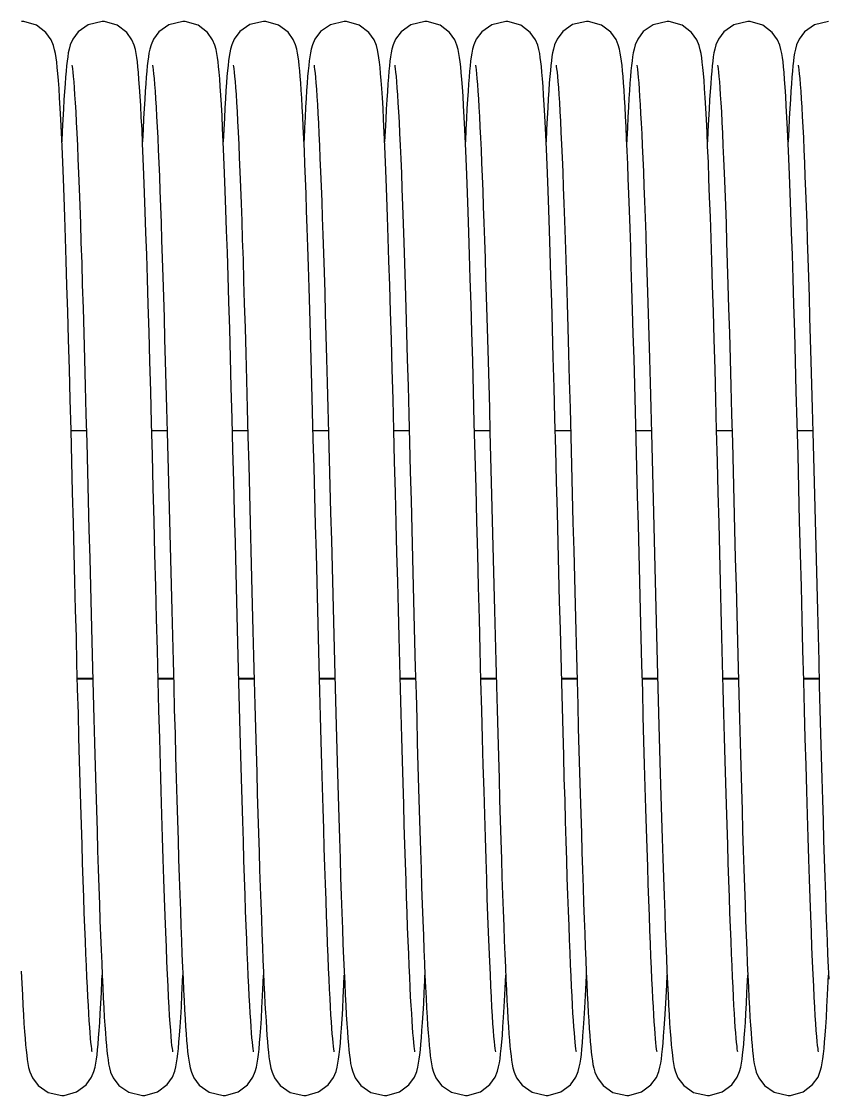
# Model space of a CAD drawing. Header units: millimetres. Extents: x 21899 to 38731, y -5425 to 3612.
# Drawn here: x 31548.3 to 31628.3, y 3128.8 to 3235.3 of the extents above; entities that cross this region are included whole.
import ezdxf

# ---------------------------------------------------------------- set-up
doc = ezdxf.new("R2010")
doc.units = ezdxf.units.MM

msp = doc.modelspace()

# ---------------------------------------------------------------- linework, layer by layer
at = {"color": 7, "linetype": 'Continuous'}
for p, q in [((31553.25, 3194.69), (31554.78, 3194.69)), ((31561.25, 3194.69), (31562.78, 3194.69)), ((31569.25, 3194.69), (31570.78, 3194.69)), ((31577.25, 3194.69), (31578.78, 3194.69)), ((31585.25, 3194.69), (31586.78, 3194.69)), ((31593.25, 3194.69), (31594.78, 3194.69)), ((31601.25, 3194.69), (31602.78, 3194.69)), ((31609.25, 3194.69), (31610.78, 3194.69)), ((31617.25, 3194.69), (31618.78, 3194.69)), ((31625.25, 3194.69), (31626.78, 3194.69)), ((31553.88, 3170.08), (31555.41, 3170.08)), ((31561.88, 3170.08), (31563.41, 3170.08)), ((31569.88, 3170.08), (31571.41, 3170.08)), ((31577.88, 3170.08), (31579.41, 3170.08)), ((31585.88, 3170.08), (31587.41, 3170.08)), ((31593.88, 3170.08), (31595.41, 3170.08)), ((31601.88, 3170.08), (31603.41, 3170.08)), ((31609.88, 3170.08), (31611.41, 3170.08)), ((31617.88, 3170.08), (31619.41, 3170.08)), ((31625.88, 3170.08), (31627.41, 3170.08))]:
    msp.add_line(p, q, dxfattribs=at)
at = {"color": 9, "linetype": 'Continuous'}
for p, q in [((31553.88, 3170.15), (31555.41, 3170.15)), ((31561.88, 3170.15), (31563.41, 3170.15)), ((31569.88, 3170.15), (31571.41, 3170.15)), ((31577.88, 3170.15), (31579.41, 3170.15)), ((31585.88, 3170.15), (31587.41, 3170.15)), ((31593.88, 3170.15), (31595.41, 3170.15)), ((31601.88, 3170.15), (31603.41, 3170.15)), ((31609.88, 3170.15), (31611.41, 3170.15)), ((31617.88, 3170.15), (31619.41, 3170.15)), ((31625.88, 3170.15), (31627.41, 3170.15))]:
    msp.add_line(p, q, dxfattribs=at)
at = {"color": 7, "linetype": 'Continuous'}
for points in [[(31555.35, 3133.08), (31555.33, 3133.18), (31555.3, 3133.38), (31555.27, 3133.66), (31555.23, 3134.02), (31555.19, 3134.45), (31555.15, 3134.95), (31555.1, 3135.52), (31555.06, 3136.16), (31555.02, 3136.88), (31554.97, 3137.67), (31554.92, 3138.53), (31554.88, 3139.48), (31554.83, 3140.5), (31554.78, 3141.61), (31554.73, 3142.79), (31554.68, 3144.07), (31554.62, 3145.43), (31554.57, 3146.88), (31554.52, 3148.42), (31554.46, 3150.07), (31554.4, 3151.81), (31554.35, 3153.64), (31554.29, 3155.58), (31554.23, 3157.61), (31554.17, 3159.74), (31554.1, 3161.95), (31554.04, 3164.24), (31553.98, 3166.62), (31553.91, 3169.07), (31553.84, 3171.6), (31553.78, 3174.22), (31553.71, 3176.91), (31553.64, 3179.7), (31553.56, 3182.56), (31553.49, 3185.51), (31553.41, 3188.53), (31553.33, 3191.61), (31553.25, 3194.71), (31553.17, 3197.78), (31553.09, 3200.79), (31553.01, 3203.7), (31552.93, 3206.47), (31552.85, 3209.08), (31552.77, 3211.52), (31552.7, 3213.78), (31552.63, 3215.88), (31552.56, 3217.83), (31552.49, 3219.64), (31552.43, 3221.31), (31552.36, 3222.85), (31552.3, 3224.25), (31552.24, 3225.52), (31552.18, 3226.67), (31552.12, 3227.69), (31552.06, 3228.6), (31552, 3229.4), (31551.94, 3230.1), (31551.89, 3230.7), (31551.83, 3231.21), (31551.77, 3231.66), (31551.71, 3232.06), (31551.63, 3232.45), (31551.52, 3232.88), (31551.29, 3233.43), (31550.77, 3234.17), (31549.83, 3234.88), (31548.56, 3235.24), (31548.34, 3235.25)], [(31556.34, 3235.25), (31554.95, 3234.93), (31553.97, 3234.23), (31553.42, 3233.48), (31553.18, 3232.92), (31553.06, 3232.5), (31552.98, 3232.13), (31552.92, 3231.75), (31552.87, 3231.33), (31552.81, 3230.86), (31552.76, 3230.33), (31552.71, 3229.74), (31552.66, 3229.07)], [(31559.99, 3229.51), (31559.94, 3230.18), (31559.88, 3230.75), (31559.83, 3231.25), (31559.77, 3231.68), (31559.71, 3232.08), (31559.63, 3232.46), (31559.51, 3232.9), (31559.29, 3233.44), (31558.77, 3234.17), (31557.83, 3234.88), (31556.56, 3235.24), (31556.34, 3235.25)], [(31564.34, 3235.25), (31562.95, 3234.92), (31561.97, 3234.23), (31561.42, 3233.48), (31561.18, 3232.92), (31561.06, 3232.5), (31560.98, 3232.12), (31560.92, 3231.74), (31560.86, 3231.32), (31560.81, 3230.85), (31560.76, 3230.32), (31560.71, 3229.73), (31560.66, 3229.07)], [(31567.99, 3229.55), (31567.93, 3230.21), (31567.88, 3230.77), (31567.83, 3231.26), (31567.77, 3231.69), (31567.71, 3232.08), (31567.63, 3232.47), (31567.51, 3232.9), (31567.29, 3233.43), (31566.78, 3234.16), (31565.84, 3234.87), (31564.56, 3235.24), (31564.34, 3235.25)], [(31572.34, 3235.25), (31570.97, 3234.94), (31569.99, 3234.25), (31569.43, 3233.51), (31569.19, 3232.94), (31569.07, 3232.52), (31568.99, 3232.15), (31568.93, 3231.78), (31568.87, 3231.36), (31568.82, 3230.9), (31568.77, 3230.39), (31568.71, 3229.81), (31568.66, 3229.15)], [(31576.02, 3229.15), (31575.97, 3229.79), (31575.92, 3230.36), (31575.87, 3230.87), (31575.82, 3231.33), (31575.76, 3231.73), (31575.7, 3232.12), (31575.62, 3232.5), (31575.5, 3232.92), (31575.28, 3233.45), (31574.77, 3234.18), (31573.83, 3234.88), (31572.55, 3235.24), (31572.34, 3235.25)], [(31580.34, 3235.25), (31578.96, 3234.93), (31577.98, 3234.24), (31577.43, 3233.5), (31577.19, 3232.94), (31577.06, 3232.52), (31576.99, 3232.14), (31576.92, 3231.76), (31576.87, 3231.35), (31576.81, 3230.89), (31576.76, 3230.37), (31576.71, 3229.79), (31576.66, 3229.14)], [(31587.35, 3133.08), (31587.33, 3133.18), (31587.3, 3133.38), (31587.27, 3133.66), (31587.23, 3134.02), (31587.19, 3134.45), (31587.15, 3134.95), (31587.1, 3135.52), (31587.06, 3136.16), (31587.02, 3136.88), (31586.97, 3137.67), (31586.92, 3138.53), (31586.88, 3139.48), (31586.83, 3140.5), (31586.78, 3141.61), (31586.73, 3142.79), (31586.68, 3144.07), (31586.62, 3145.43), (31586.57, 3146.88), (31586.52, 3148.42), (31586.46, 3150.07), (31586.4, 3151.81), (31586.35, 3153.64), (31586.29, 3155.58), (31586.23, 3157.61), (31586.17, 3159.74), (31586.1, 3161.95), (31586.04, 3164.24), (31585.98, 3166.62), (31585.91, 3169.07), (31585.84, 3171.6), (31585.78, 3174.22), (31585.71, 3176.91), (31585.64, 3179.7), (31585.56, 3182.56), (31585.49, 3185.51), (31585.41, 3188.53), (31585.33, 3191.61), (31585.25, 3194.71), (31585.17, 3197.78), (31585.09, 3200.79), (31585.01, 3203.7), (31584.93, 3206.47), (31584.85, 3209.08), (31584.77, 3211.52), (31584.7, 3213.78), (31584.63, 3215.88), (31584.56, 3217.83), (31584.49, 3219.64), (31584.43, 3221.31), (31584.36, 3222.85), (31584.3, 3224.25), (31584.24, 3225.52), (31584.18, 3226.67), (31584.12, 3227.69), (31584.06, 3228.6), (31584, 3229.4), (31583.94, 3230.1), (31583.89, 3230.7), (31583.83, 3231.21), (31583.77, 3231.66), (31583.71, 3232.06), (31583.63, 3232.45), (31583.52, 3232.88), (31583.29, 3233.43), (31582.77, 3234.17), (31581.83, 3234.88), (31580.56, 3235.24), (31580.34, 3235.25)], [(31588.34, 3235.25), (31586.95, 3234.93), (31585.97, 3234.23), (31585.42, 3233.48), (31585.18, 3232.92), (31585.06, 3232.5), (31584.98, 3232.13), (31584.92, 3231.75), (31584.87, 3231.33), (31584.81, 3230.86), (31584.76, 3230.33), (31584.71, 3229.74), (31584.66, 3229.07)], [(31591.99, 3229.51), (31591.94, 3230.18), (31591.88, 3230.75), (31591.83, 3231.25), (31591.77, 3231.68), (31591.71, 3232.08), (31591.63, 3232.46), (31591.51, 3232.9), (31591.29, 3233.44), (31590.77, 3234.17), (31589.83, 3234.88), (31588.56, 3235.24), (31588.34, 3235.25)], [(31596.34, 3235.25), (31594.95, 3234.92), (31593.97, 3234.23), (31593.42, 3233.48), (31593.18, 3232.92), (31593.06, 3232.5), (31592.98, 3232.12), (31592.92, 3231.74), (31592.86, 3231.32), (31592.81, 3230.85), (31592.76, 3230.32), (31592.71, 3229.73), (31592.66, 3229.07)], [(31599.99, 3229.55), (31599.93, 3230.21), (31599.88, 3230.77), (31599.83, 3231.26), (31599.77, 3231.69), (31599.71, 3232.08), (31599.63, 3232.47), (31599.51, 3232.9), (31599.29, 3233.43), (31598.78, 3234.16), (31597.84, 3234.87), (31596.56, 3235.24), (31596.34, 3235.25)], [(31604.34, 3235.25), (31602.97, 3234.94), (31601.99, 3234.25), (31601.43, 3233.51), (31601.19, 3232.94), (31601.07, 3232.52), (31600.99, 3232.15), (31600.93, 3231.78), (31600.87, 3231.36), (31600.82, 3230.9), (31600.77, 3230.39), (31600.71, 3229.81), (31600.66, 3229.15)], [(31608.02, 3229.15), (31607.97, 3229.79), (31607.92, 3230.36), (31607.87, 3230.87), (31607.82, 3231.33), (31607.76, 3231.73), (31607.7, 3232.12), (31607.62, 3232.5), (31607.5, 3232.92), (31607.28, 3233.45), (31606.77, 3234.18), (31605.83, 3234.88), (31604.55, 3235.24), (31604.34, 3235.25)], [(31612.34, 3235.25), (31610.96, 3234.93), (31609.98, 3234.24), (31609.43, 3233.5), (31609.19, 3232.94), (31609.06, 3232.52), (31608.99, 3232.14), (31608.92, 3231.76), (31608.87, 3231.35), (31608.81, 3230.89), (31608.76, 3230.37), (31608.71, 3229.79), (31608.66, 3229.14)], [(31619.35, 3133.08), (31619.33, 3133.18), (31619.3, 3133.38), (31619.27, 3133.66), (31619.23, 3134.02), (31619.19, 3134.45), (31619.15, 3134.95), (31619.1, 3135.52), (31619.06, 3136.16), (31619.02, 3136.88), (31618.97, 3137.67), (31618.92, 3138.53), (31618.88, 3139.48), (31618.83, 3140.5), (31618.78, 3141.61), (31618.73, 3142.79), (31618.68, 3144.07), (31618.62, 3145.43), (31618.57, 3146.88), (31618.52, 3148.42), (31618.46, 3150.07), (31618.4, 3151.81), (31618.35, 3153.64), (31618.29, 3155.58), (31618.23, 3157.61), (31618.17, 3159.74), (31618.1, 3161.95), (31618.04, 3164.24), (31617.98, 3166.62), (31617.91, 3169.07), (31617.84, 3171.6), (31617.78, 3174.22), (31617.71, 3176.91), (31617.64, 3179.7), (31617.56, 3182.56), (31617.49, 3185.51), (31617.41, 3188.53), (31617.33, 3191.61), (31617.25, 3194.71), (31617.17, 3197.78), (31617.09, 3200.79), (31617.01, 3203.7), (31616.93, 3206.47), (31616.85, 3209.08), (31616.77, 3211.52), (31616.7, 3213.78), (31616.63, 3215.88), (31616.56, 3217.83), (31616.49, 3219.64), (31616.43, 3221.31), (31616.36, 3222.85), (31616.3, 3224.25), (31616.24, 3225.52), (31616.18, 3226.67), (31616.12, 3227.69), (31616.06, 3228.6), (31616, 3229.4), (31615.94, 3230.1), (31615.89, 3230.7), (31615.83, 3231.21), (31615.77, 3231.66), (31615.71, 3232.06), (31615.63, 3232.45), (31615.52, 3232.88), (31615.29, 3233.43), (31614.77, 3234.17), (31613.83, 3234.88), (31612.56, 3235.24), (31612.34, 3235.25)], [(31620.34, 3235.25), (31618.95, 3234.93), (31617.97, 3234.23), (31617.42, 3233.48), (31617.18, 3232.92), (31617.06, 3232.5), (31616.98, 3232.13), (31616.92, 3231.75), (31616.87, 3231.33), (31616.81, 3230.86), (31616.76, 3230.33), (31616.71, 3229.74), (31616.66, 3229.07)], [(31623.99, 3229.51), (31623.94, 3230.18), (31623.88, 3230.75), (31623.83, 3231.25), (31623.77, 3231.68), (31623.71, 3232.08), (31623.63, 3232.46), (31623.51, 3232.9), (31623.29, 3233.44), (31622.77, 3234.17), (31621.83, 3234.88), (31620.56, 3235.24), (31620.34, 3235.25)], [(31628.34, 3235.25), (31626.95, 3234.92), (31625.97, 3234.23), (31625.42, 3233.48), (31625.18, 3232.92), (31625.06, 3232.5), (31624.98, 3232.12), (31624.92, 3231.74), (31624.86, 3231.32), (31624.81, 3230.85), (31624.76, 3230.32), (31624.71, 3229.73), (31624.66, 3229.07)], [(31553.34, 3230.92), (31553.34, 3230.91), (31553.36, 3230.77), (31553.39, 3230.54), (31553.43, 3230.21), (31553.47, 3229.79), (31553.52, 3229.28), (31553.56, 3228.68), (31553.61, 3227.98), (31553.66, 3227.18), (31553.72, 3226.28), (31553.77, 3225.28), (31553.82, 3224.18), (31553.88, 3222.96), (31553.94, 3221.63), (31554, 3220.2), (31554.06, 3218.66), (31554.12, 3217), (31554.18, 3215.22), (31554.24, 3213.32), (31554.31, 3211.29), (31554.37, 3209.12), (31554.44, 3206.81), (31554.51, 3204.36), (31554.59, 3201.78), (31554.66, 3199.1), (31554.73, 3196.32), (31554.81, 3193.49), (31554.88, 3190.62), (31554.96, 3187.74), (31555.03, 3184.87), (31555.1, 3182.03), (31555.18, 3179.23), (31555.25, 3176.48), (31555.31, 3173.78), (31555.38, 3171.15), (31555.45, 3168.59), (31555.52, 3166.11), (31555.58, 3163.72), (31555.64, 3161.4), (31555.71, 3159.18), (31555.77, 3157.04), (31555.83, 3155), (31555.89, 3153.04), (31555.95, 3151.18), (31556.01, 3149.4), (31556.07, 3147.72), (31556.12, 3146.12), (31556.18, 3144.62), (31556.23, 3143.2), (31556.29, 3141.88), (31556.34, 3140.64), (31556.4, 3139.48), (31556.45, 3138.42), (31556.5, 3137.43), (31556.55, 3136.53), (31556.6, 3135.71), (31556.66, 3134.97)], [(31561.34, 3230.92), (31561.34, 3230.9), (31561.37, 3230.73), (31561.4, 3230.45), (31561.44, 3230.07), (31561.49, 3229.58), (31561.54, 3229.01), (31561.59, 3228.34), (31561.64, 3227.59), (31561.69, 3226.75), (31561.74, 3225.82), (31561.79, 3224.81), (31561.85, 3223.71), (31561.9, 3222.52), (31561.95, 3221.25), (31562.01, 3219.89), (31562.06, 3218.45), (31562.12, 3216.91), (31562.18, 3215.29), (31562.23, 3213.58), (31562.29, 3211.79), (31562.35, 3209.91), (31562.41, 3207.94), (31562.47, 3205.89), (31562.53, 3203.76), (31562.59, 3201.56), (31562.66, 3199.27), (31562.72, 3196.92), (31562.78, 3194.52), (31562.85, 3192.06), (31562.91, 3189.56), (31562.98, 3187.04), (31563.04, 3184.49), (31563.11, 3181.94), (31563.17, 3179.38), (31563.24, 3176.84), (31563.3, 3174.32), (31563.37, 3171.83), (31563.43, 3169.38), (31563.49, 3166.99), (31563.56, 3164.65), (31563.62, 3162.38), (31563.68, 3160.19), (31563.74, 3158.07), (31563.8, 3156.03), (31563.86, 3154.07), (31563.92, 3152.19), (31563.97, 3150.4), (31564.03, 3148.69), (31564.09, 3147.08), (31564.14, 3145.55), (31564.2, 3144.1), (31564.25, 3142.75), (31564.31, 3141.48), (31564.36, 3140.29), (31564.41, 3139.19), (31564.46, 3138.17), (31564.51, 3137.23), (31564.56, 3136.36), (31564.61, 3135.58), (31564.66, 3134.86)], [(31569.34, 3230.91), (31569.34, 3230.91), (31569.36, 3230.78), (31569.39, 3230.54), (31569.43, 3230.22), (31569.47, 3229.81), (31569.51, 3229.3), (31569.56, 3228.71), (31569.61, 3228.02), (31569.66, 3227.23), (31569.71, 3226.34), (31569.77, 3225.35), (31569.82, 3224.26), (31569.88, 3223.06), (31569.93, 3221.76), (31569.99, 3220.35), (31570.05, 3218.83), (31570.11, 3217.21), (31570.17, 3215.47), (31570.23, 3213.62), (31570.3, 3211.64), (31570.36, 3209.52), (31570.43, 3207.27), (31570.5, 3204.86), (31570.57, 3202.32), (31570.64, 3199.67), (31570.72, 3196.92), (31570.79, 3194.11), (31570.87, 3191.26), (31570.94, 3188.4), (31571.01, 3185.57), (31571.08, 3182.79), (31571.15, 3180.07), (31571.22, 3177.41), (31571.29, 3174.83), (31571.35, 3172.31), (31571.42, 3169.87), (31571.48, 3167.49), (31571.54, 3165.19), (31571.6, 3162.95), (31571.66, 3160.79), (31571.72, 3158.7), (31571.78, 3156.69), (31571.84, 3154.75), (31571.9, 3152.89), (31571.95, 3151.12), (31572.01, 3149.42), (31572.06, 3147.81), (31572.12, 3146.28), (31572.17, 3144.83), (31572.22, 3143.47), (31572.28, 3142.19), (31572.33, 3140.98), (31572.38, 3139.86), (31572.43, 3138.82), (31572.48, 3137.85), (31572.53, 3136.96), (31572.58, 3136.14), (31572.63, 3135.39), (31572.67, 3134.71), (31572.72, 3134.09), (31572.77, 3133.54), (31572.82, 3133.04), (31572.87, 3132.6), (31572.93, 3132.2), (31572.99, 3131.83), (31573.07, 3131.46), (31573.19, 3131.05), (31573.43, 3130.49), (31573.99, 3129.75), (31574.97, 3129.06), (31576.34, 3128.75)], [(31577.34, 3230.92), (31577.34, 3230.9), (31577.36, 3230.74), (31577.4, 3230.48), (31577.44, 3230.13), (31577.48, 3229.69), (31577.53, 3229.15), (31577.57, 3228.53), (31577.62, 3227.82), (31577.67, 3227.03), (31577.72, 3226.14), (31577.77, 3225.16), (31577.83, 3224.1), (31577.88, 3222.94), (31577.93, 3221.69), (31577.99, 3220.35), (31578.05, 3218.93), (31578.1, 3217.41), (31578.16, 3215.8), (31578.22, 3214.09), (31578.28, 3212.29), (31578.34, 3210.39), (31578.4, 3208.39), (31578.46, 3206.29), (31578.52, 3204.09), (31578.59, 3201.8), (31578.65, 3199.41), (31578.72, 3196.95), (31578.78, 3194.42), (31578.85, 3191.83), (31578.92, 3189.19), (31578.99, 3186.52), (31579.06, 3183.82), (31579.13, 3181.12), (31579.2, 3178.42), (31579.26, 3175.74), (31579.33, 3173.09), (31579.4, 3170.48), (31579.47, 3167.93), (31579.53, 3165.44), (31579.6, 3163.02), (31579.66, 3160.69), (31579.73, 3158.45), (31579.79, 3156.29), (31579.85, 3154.22), (31579.92, 3152.24), (31579.98, 3150.36), (31580.04, 3148.57), (31580.1, 3146.88), (31580.15, 3145.28), (31580.21, 3143.78), (31580.27, 3142.38), (31580.32, 3141.07), (31580.38, 3139.85), (31580.43, 3138.73), (31580.49, 3137.7), (31580.54, 3136.75), (31580.59, 3135.89), (31580.65, 3135.11), (31580.7, 3134.42)], [(31585.34, 3230.92), (31585.34, 3230.91), (31585.36, 3230.77), (31585.39, 3230.54), (31585.43, 3230.21), (31585.47, 3229.79), (31585.52, 3229.28), (31585.56, 3228.68), (31585.61, 3227.98), (31585.66, 3227.18), (31585.72, 3226.28), (31585.77, 3225.28), (31585.82, 3224.18), (31585.88, 3222.96), (31585.94, 3221.63), (31586, 3220.2), (31586.06, 3218.66), (31586.12, 3217), (31586.18, 3215.22), (31586.24, 3213.32), (31586.31, 3211.29), (31586.37, 3209.12), (31586.44, 3206.81), (31586.51, 3204.36), (31586.59, 3201.78), (31586.66, 3199.1), (31586.73, 3196.32), (31586.81, 3193.49), (31586.88, 3190.62), (31586.96, 3187.74), (31587.03, 3184.87), (31587.1, 3182.03), (31587.18, 3179.23), (31587.25, 3176.48), (31587.31, 3173.78), (31587.38, 3171.15), (31587.45, 3168.59), (31587.52, 3166.11), (31587.58, 3163.72), (31587.64, 3161.4), (31587.71, 3159.18), (31587.77, 3157.04), (31587.83, 3155), (31587.89, 3153.04), (31587.95, 3151.18), (31588.01, 3149.4), (31588.07, 3147.72), (31588.12, 3146.12), (31588.18, 3144.62), (31588.23, 3143.2), (31588.29, 3141.88), (31588.34, 3140.64), (31588.4, 3139.48), (31588.45, 3138.42), (31588.5, 3137.43), (31588.55, 3136.53), (31588.6, 3135.71), (31588.66, 3134.97)], [(31593.34, 3230.92), (31593.34, 3230.9), (31593.37, 3230.73), (31593.4, 3230.45), (31593.44, 3230.07), (31593.49, 3229.58), (31593.54, 3229.01), (31593.59, 3228.34), (31593.64, 3227.59), (31593.69, 3226.75), (31593.74, 3225.82), (31593.79, 3224.81), (31593.85, 3223.71), (31593.9, 3222.52), (31593.95, 3221.25), (31594.01, 3219.89), (31594.06, 3218.45), (31594.12, 3216.91), (31594.18, 3215.29), (31594.23, 3213.58), (31594.29, 3211.79), (31594.35, 3209.91), (31594.41, 3207.94), (31594.47, 3205.89), (31594.53, 3203.76), (31594.59, 3201.56), (31594.66, 3199.27), (31594.72, 3196.92), (31594.78, 3194.52), (31594.85, 3192.06), (31594.91, 3189.56), (31594.98, 3187.04), (31595.04, 3184.49), (31595.11, 3181.94), (31595.17, 3179.38), (31595.24, 3176.84), (31595.3, 3174.32), (31595.37, 3171.83), (31595.43, 3169.38), (31595.49, 3166.99), (31595.56, 3164.65), (31595.62, 3162.38), (31595.68, 3160.19), (31595.74, 3158.07), (31595.8, 3156.03), (31595.86, 3154.07), (31595.92, 3152.19), (31595.97, 3150.4), (31596.03, 3148.69), (31596.09, 3147.08), (31596.14, 3145.55), (31596.2, 3144.1), (31596.25, 3142.75), (31596.31, 3141.48), (31596.36, 3140.29), (31596.41, 3139.19), (31596.46, 3138.17), (31596.51, 3137.23), (31596.56, 3136.36), (31596.61, 3135.58), (31596.66, 3134.86)], [(31601.34, 3230.91), (31601.34, 3230.91), (31601.36, 3230.78), (31601.39, 3230.54), (31601.43, 3230.22), (31601.47, 3229.81), (31601.51, 3229.3), (31601.56, 3228.71), (31601.61, 3228.02), (31601.66, 3227.23), (31601.71, 3226.34), (31601.77, 3225.35), (31601.82, 3224.26), (31601.88, 3223.06), (31601.93, 3221.76), (31601.99, 3220.35), (31602.05, 3218.83), (31602.11, 3217.21), (31602.17, 3215.47), (31602.23, 3213.62), (31602.3, 3211.64), (31602.36, 3209.52), (31602.43, 3207.27), (31602.5, 3204.86), (31602.57, 3202.32), (31602.64, 3199.67), (31602.72, 3196.92), (31602.79, 3194.11), (31602.87, 3191.26), (31602.94, 3188.4), (31603.01, 3185.57), (31603.08, 3182.79), (31603.15, 3180.07), (31603.22, 3177.41), (31603.29, 3174.83), (31603.35, 3172.31), (31603.42, 3169.87), (31603.48, 3167.49), (31603.54, 3165.19), (31603.6, 3162.95), (31603.66, 3160.79), (31603.72, 3158.7), (31603.78, 3156.69), (31603.84, 3154.75), (31603.9, 3152.89), (31603.95, 3151.12), (31604.01, 3149.42), (31604.06, 3147.81), (31604.12, 3146.28), (31604.17, 3144.83), (31604.22, 3143.47), (31604.28, 3142.19), (31604.33, 3140.98), (31604.38, 3139.86), (31604.43, 3138.82), (31604.48, 3137.85), (31604.53, 3136.96), (31604.58, 3136.14), (31604.63, 3135.39), (31604.67, 3134.71), (31604.72, 3134.09), (31604.77, 3133.54), (31604.82, 3133.04), (31604.87, 3132.6), (31604.93, 3132.2), (31604.99, 3131.83), (31605.07, 3131.46), (31605.19, 3131.05), (31605.43, 3130.49), (31605.99, 3129.75), (31606.97, 3129.06), (31608.34, 3128.75)], [(31609.34, 3230.92), (31609.34, 3230.9), (31609.36, 3230.74), (31609.4, 3230.48), (31609.44, 3230.13), (31609.48, 3229.69), (31609.53, 3229.15), (31609.57, 3228.53), (31609.62, 3227.82), (31609.67, 3227.03), (31609.72, 3226.14), (31609.77, 3225.16), (31609.83, 3224.1), (31609.88, 3222.94), (31609.93, 3221.69), (31609.99, 3220.35), (31610.05, 3218.93), (31610.1, 3217.41), (31610.16, 3215.8), (31610.22, 3214.09), (31610.28, 3212.29), (31610.34, 3210.39), (31610.4, 3208.39), (31610.46, 3206.29), (31610.52, 3204.09), (31610.59, 3201.8), (31610.65, 3199.41), (31610.72, 3196.95), (31610.78, 3194.42), (31610.85, 3191.83), (31610.92, 3189.19), (31610.99, 3186.52), (31611.06, 3183.82), (31611.13, 3181.12), (31611.2, 3178.42), (31611.26, 3175.74), (31611.33, 3173.09), (31611.4, 3170.48), (31611.47, 3167.93), (31611.53, 3165.44), (31611.6, 3163.02), (31611.66, 3160.69), (31611.73, 3158.45), (31611.79, 3156.29), (31611.85, 3154.22), (31611.92, 3152.24), (31611.98, 3150.36), (31612.04, 3148.57), (31612.1, 3146.88), (31612.15, 3145.28), (31612.21, 3143.78), (31612.27, 3142.38), (31612.32, 3141.07), (31612.38, 3139.85), (31612.43, 3138.73), (31612.49, 3137.7), (31612.54, 3136.75), (31612.59, 3135.89), (31612.65, 3135.11), (31612.7, 3134.42)], [(31617.34, 3230.92), (31617.34, 3230.91), (31617.36, 3230.77), (31617.39, 3230.54), (31617.43, 3230.21), (31617.47, 3229.79), (31617.52, 3229.28), (31617.56, 3228.68), (31617.61, 3227.98), (31617.66, 3227.18), (31617.72, 3226.28), (31617.77, 3225.28), (31617.82, 3224.18), (31617.88, 3222.96), (31617.94, 3221.63), (31618, 3220.2), (31618.06, 3218.66), (31618.12, 3217), (31618.18, 3215.22), (31618.24, 3213.32), (31618.31, 3211.29), (31618.37, 3209.12), (31618.44, 3206.81), (31618.51, 3204.36), (31618.59, 3201.78), (31618.66, 3199.1), (31618.73, 3196.32), (31618.81, 3193.49), (31618.88, 3190.62), (31618.96, 3187.74), (31619.03, 3184.87), (31619.1, 3182.03), (31619.18, 3179.23), (31619.25, 3176.48), (31619.31, 3173.78), (31619.38, 3171.15), (31619.45, 3168.59), (31619.52, 3166.11), (31619.58, 3163.72), (31619.64, 3161.4), (31619.71, 3159.18), (31619.77, 3157.04), (31619.83, 3155), (31619.89, 3153.04), (31619.95, 3151.18), (31620.01, 3149.4), (31620.07, 3147.72), (31620.12, 3146.12), (31620.18, 3144.62), (31620.23, 3143.2), (31620.29, 3141.88), (31620.34, 3140.64), (31620.4, 3139.48), (31620.45, 3138.42), (31620.5, 3137.43), (31620.55, 3136.53), (31620.6, 3135.71), (31620.66, 3134.97)], [(31625.34, 3230.92), (31625.34, 3230.9), (31625.37, 3230.73), (31625.4, 3230.45), (31625.44, 3230.07), (31625.49, 3229.58), (31625.54, 3229.01), (31625.59, 3228.34), (31625.64, 3227.59), (31625.69, 3226.75), (31625.74, 3225.82), (31625.79, 3224.81), (31625.85, 3223.71), (31625.9, 3222.52), (31625.95, 3221.25), (31626.01, 3219.89), (31626.06, 3218.45), (31626.12, 3216.91), (31626.18, 3215.29), (31626.23, 3213.58), (31626.29, 3211.79), (31626.35, 3209.91), (31626.41, 3207.94), (31626.47, 3205.89), (31626.53, 3203.76), (31626.59, 3201.56), (31626.66, 3199.27), (31626.72, 3196.92), (31626.78, 3194.52), (31626.85, 3192.06), (31626.91, 3189.56), (31626.98, 3187.04), (31627.04, 3184.49), (31627.11, 3181.94), (31627.17, 3179.38), (31627.24, 3176.84), (31627.3, 3174.32), (31627.37, 3171.83), (31627.43, 3169.38), (31627.49, 3166.99), (31627.56, 3164.65), (31627.62, 3162.38), (31627.68, 3160.19), (31627.74, 3158.07), (31627.8, 3156.03), (31627.86, 3154.07), (31627.92, 3152.19), (31627.97, 3150.4), (31628.03, 3148.69), (31628.09, 3147.08), (31628.14, 3145.55), (31628.2, 3144.1), (31628.25, 3142.75), (31628.31, 3141.48), (31628.36, 3140.29)], [(31563.35, 3133.08), (31563.33, 3133.2), (31563.3, 3133.41), (31563.26, 3133.72), (31563.22, 3134.12), (31563.18, 3134.61), (31563.13, 3135.2), (31563.08, 3135.88), (31563.03, 3136.65), (31562.98, 3137.52), (31562.93, 3138.5), (31562.87, 3139.58), (31562.82, 3140.76), (31562.76, 3142.05), (31562.7, 3143.45), (31562.64, 3144.96), (31562.58, 3146.58), (31562.52, 3148.33), (31562.46, 3150.2), (31562.39, 3152.19), (31562.33, 3154.32), (31562.26, 3156.58), (31562.19, 3158.97), (31562.12, 3161.5), (31562.04, 3164.16), (31561.97, 3166.95), (31561.89, 3169.87), (31561.81, 3172.9), (31561.73, 3176.02), (31561.65, 3179.2), (31561.57, 3182.44), (31561.48, 3185.71), (31561.4, 3188.99), (31561.32, 3192.24), (31561.23, 3195.45), (31561.15, 3198.57), (31561.07, 3201.58), (31560.99, 3204.45), (31560.91, 3207.17), (31560.83, 3209.72), (31560.76, 3212.1), (31560.68, 3214.31), (31560.61, 3216.36), (31560.55, 3218.27), (31560.48, 3220.04), (31560.41, 3221.67), (31560.35, 3223.16), (31560.29, 3224.53), (31560.22, 3225.76), (31560.16, 3226.87), (31560.11, 3227.86), (31560.05, 3228.74), (31559.99, 3229.51)], [(31571.35, 3133.08), (31571.33, 3133.19), (31571.3, 3133.39), (31571.27, 3133.67), (31571.23, 3134.03), (31571.19, 3134.47), (31571.15, 3134.97), (31571.1, 3135.55), (31571.06, 3136.2), (31571.01, 3136.92), (31570.97, 3137.72), (31570.92, 3138.6), (31570.87, 3139.55), (31570.82, 3140.59), (31570.77, 3141.71), (31570.72, 3142.91), (31570.67, 3144.21), (31570.62, 3145.59), (31570.56, 3147.07), (31570.51, 3148.65), (31570.45, 3150.32), (31570.39, 3152.1), (31570.34, 3153.98), (31570.28, 3155.95), (31570.22, 3158.03), (31570.15, 3160.19), (31570.09, 3162.45), (31570.03, 3164.79), (31569.96, 3167.21), (31569.89, 3169.71), (31569.83, 3172.3), (31569.76, 3174.98), (31569.69, 3177.75), (31569.61, 3180.6), (31569.54, 3183.54), (31569.46, 3186.56), (31569.38, 3189.65), (31569.3, 3192.77), (31569.22, 3195.88), (31569.14, 3198.94), (31569.06, 3201.92), (31568.98, 3204.77), (31568.9, 3207.46), (31568.82, 3209.99), (31568.75, 3212.35), (31568.68, 3214.54), (31568.61, 3216.58), (31568.54, 3218.47), (31568.47, 3220.22), (31568.41, 3221.84), (31568.34, 3223.31), (31568.28, 3224.66), (31568.22, 3225.88), (31568.16, 3226.97), (31568.1, 3227.94), (31568.04, 3228.8), (31567.99, 3229.55)], [(31568.66, 3229.15), (31568.61, 3228.41), (31568.56, 3227.59), (31568.51, 3226.68), (31568.45, 3225.66), (31568.4, 3224.54), (31568.34, 3223.33)], [(31579.35, 3133.07), (31579.33, 3133.18), (31579.3, 3133.36), (31579.27, 3133.63), (31579.23, 3133.98), (31579.19, 3134.4), (31579.15, 3134.88), (31579.11, 3135.44), (31579.07, 3136.06), (31579.02, 3136.76), (31578.98, 3137.53), (31578.93, 3138.37), (31578.88, 3139.29), (31578.84, 3140.3), (31578.79, 3141.38), (31578.74, 3142.55), (31578.69, 3143.8), (31578.63, 3145.15), (31578.58, 3146.58), (31578.53, 3148.11), (31578.47, 3149.73), (31578.42, 3151.45), (31578.36, 3153.27), (31578.3, 3155.19), (31578.24, 3157.21), (31578.18, 3159.33), (31578.11, 3161.56), (31578.05, 3163.9), (31577.98, 3166.33), (31577.92, 3168.86), (31577.85, 3171.47), (31577.78, 3174.15), (31577.71, 3176.89), (31577.64, 3179.68), (31577.57, 3182.5), (31577.49, 3185.35), (31577.42, 3188.19), (31577.35, 3191.02), (31577.27, 3193.82), (31577.2, 3196.55), (31577.13, 3199.22), (31577.06, 3201.8), (31576.99, 3204.27), (31576.92, 3206.62), (31576.86, 3208.84), (31576.79, 3210.94), (31576.73, 3212.92), (31576.67, 3214.77), (31576.61, 3216.51), (31576.55, 3218.15), (31576.49, 3219.68), (31576.44, 3221.1), (31576.38, 3222.42), (31576.33, 3223.65), (31576.27, 3224.79), (31576.22, 3225.83), (31576.17, 3226.78), (31576.12, 3227.65), (31576.07, 3228.44), (31576.02, 3229.15)], [(31576.66, 3229.14), (31576.61, 3228.42), (31576.56, 3227.62), (31576.51, 3226.74), (31576.46, 3225.77), (31576.41, 3224.72), (31576.35, 3223.58), (31576.34, 3223.33)], [(31595.35, 3133.08), (31595.33, 3133.2), (31595.3, 3133.41), (31595.26, 3133.72), (31595.22, 3134.12), (31595.18, 3134.61), (31595.13, 3135.2), (31595.08, 3135.88), (31595.03, 3136.65), (31594.98, 3137.52), (31594.93, 3138.5), (31594.87, 3139.58), (31594.82, 3140.76), (31594.76, 3142.05), (31594.7, 3143.45), (31594.64, 3144.96), (31594.58, 3146.58), (31594.52, 3148.33), (31594.46, 3150.2), (31594.39, 3152.19), (31594.33, 3154.32), (31594.26, 3156.58), (31594.19, 3158.97), (31594.12, 3161.5), (31594.04, 3164.16), (31593.97, 3166.95), (31593.89, 3169.87), (31593.81, 3172.9), (31593.73, 3176.02), (31593.65, 3179.2), (31593.57, 3182.44), (31593.48, 3185.71), (31593.4, 3188.99), (31593.32, 3192.24), (31593.23, 3195.45), (31593.15, 3198.57), (31593.07, 3201.58), (31592.99, 3204.45), (31592.91, 3207.17), (31592.83, 3209.72), (31592.76, 3212.1), (31592.68, 3214.31), (31592.61, 3216.36), (31592.55, 3218.27), (31592.48, 3220.04), (31592.41, 3221.67), (31592.35, 3223.16), (31592.29, 3224.53), (31592.22, 3225.76), (31592.16, 3226.87), (31592.11, 3227.86), (31592.05, 3228.74), (31591.99, 3229.51)], [(31603.35, 3133.08), (31603.33, 3133.19), (31603.3, 3133.39), (31603.27, 3133.67), (31603.23, 3134.03), (31603.19, 3134.47), (31603.15, 3134.97), (31603.1, 3135.55), (31603.06, 3136.2), (31603.01, 3136.92), (31602.97, 3137.72), (31602.92, 3138.6), (31602.87, 3139.55), (31602.82, 3140.59), (31602.77, 3141.71), (31602.72, 3142.91), (31602.67, 3144.21), (31602.62, 3145.59), (31602.56, 3147.07), (31602.51, 3148.65), (31602.45, 3150.32), (31602.39, 3152.1), (31602.34, 3153.98), (31602.28, 3155.95), (31602.22, 3158.03), (31602.15, 3160.19), (31602.09, 3162.45), (31602.03, 3164.79), (31601.96, 3167.21), (31601.89, 3169.71), (31601.83, 3172.3), (31601.76, 3174.98), (31601.69, 3177.75), (31601.61, 3180.6), (31601.54, 3183.54), (31601.46, 3186.56), (31601.38, 3189.65), (31601.3, 3192.77), (31601.22, 3195.88), (31601.14, 3198.94), (31601.06, 3201.92), (31600.98, 3204.77), (31600.9, 3207.46), (31600.82, 3209.99), (31600.75, 3212.35), (31600.68, 3214.54), (31600.61, 3216.58), (31600.54, 3218.47), (31600.47, 3220.22), (31600.41, 3221.84), (31600.34, 3223.31), (31600.28, 3224.66), (31600.22, 3225.88), (31600.16, 3226.97), (31600.1, 3227.94), (31600.04, 3228.8), (31599.99, 3229.55)], [(31600.66, 3229.15), (31600.61, 3228.41), (31600.56, 3227.59), (31600.51, 3226.68), (31600.45, 3225.66), (31600.4, 3224.54), (31600.34, 3223.33)], [(31611.35, 3133.07), (31611.33, 3133.18), (31611.3, 3133.36), (31611.27, 3133.63), (31611.23, 3133.98), (31611.19, 3134.4), (31611.15, 3134.88), (31611.11, 3135.44), (31611.07, 3136.06), (31611.02, 3136.76), (31610.98, 3137.53), (31610.93, 3138.37), (31610.88, 3139.29), (31610.84, 3140.3), (31610.79, 3141.38), (31610.74, 3142.55), (31610.69, 3143.8), (31610.63, 3145.15), (31610.58, 3146.58), (31610.53, 3148.11), (31610.47, 3149.73), (31610.42, 3151.45), (31610.36, 3153.27), (31610.3, 3155.19), (31610.24, 3157.21), (31610.18, 3159.33), (31610.11, 3161.56), (31610.05, 3163.9), (31609.98, 3166.33), (31609.92, 3168.86), (31609.85, 3171.47), (31609.78, 3174.15), (31609.71, 3176.89), (31609.64, 3179.68), (31609.57, 3182.5), (31609.49, 3185.35), (31609.42, 3188.19), (31609.35, 3191.02), (31609.27, 3193.82), (31609.2, 3196.55), (31609.13, 3199.22), (31609.06, 3201.8), (31608.99, 3204.27), (31608.92, 3206.62), (31608.86, 3208.84), (31608.79, 3210.94), (31608.73, 3212.92), (31608.67, 3214.77), (31608.61, 3216.51), (31608.55, 3218.15), (31608.49, 3219.68), (31608.44, 3221.1), (31608.38, 3222.42), (31608.33, 3223.65), (31608.27, 3224.79), (31608.22, 3225.83), (31608.17, 3226.78), (31608.12, 3227.65), (31608.07, 3228.44), (31608.02, 3229.15)], [(31608.66, 3229.14), (31608.61, 3228.42), (31608.56, 3227.62), (31608.51, 3226.74), (31608.46, 3225.77), (31608.41, 3224.72), (31608.35, 3223.58), (31608.34, 3223.33)], [(31627.35, 3133.08), (31627.33, 3133.2), (31627.3, 3133.41), (31627.26, 3133.72), (31627.22, 3134.12), (31627.18, 3134.61), (31627.13, 3135.2), (31627.08, 3135.88), (31627.03, 3136.65), (31626.98, 3137.52), (31626.93, 3138.5), (31626.87, 3139.58), (31626.82, 3140.76), (31626.76, 3142.05), (31626.7, 3143.45), (31626.64, 3144.96), (31626.58, 3146.58), (31626.52, 3148.33), (31626.46, 3150.2), (31626.39, 3152.19), (31626.33, 3154.32), (31626.26, 3156.58), (31626.19, 3158.97), (31626.12, 3161.5), (31626.04, 3164.16), (31625.97, 3166.95), (31625.89, 3169.87), (31625.81, 3172.9), (31625.73, 3176.02), (31625.65, 3179.2), (31625.57, 3182.44), (31625.48, 3185.71), (31625.4, 3188.99), (31625.32, 3192.24), (31625.23, 3195.45), (31625.15, 3198.57), (31625.07, 3201.58), (31624.99, 3204.45), (31624.91, 3207.17), (31624.83, 3209.72), (31624.76, 3212.1), (31624.68, 3214.31), (31624.61, 3216.36), (31624.55, 3218.27), (31624.48, 3220.04), (31624.41, 3221.67), (31624.35, 3223.16), (31624.29, 3224.53), (31624.22, 3225.76), (31624.16, 3226.87), (31624.11, 3227.86), (31624.05, 3228.74), (31623.99, 3229.51)], [(31552.66, 3229.07), (31552.61, 3228.32), (31552.55, 3227.49), (31552.5, 3226.56), (31552.45, 3225.53), (31552.39, 3224.39), (31552.34, 3223.33)], [(31560.66, 3229.07), (31560.61, 3228.33), (31560.56, 3227.51), (31560.5, 3226.61), (31560.45, 3225.63), (31560.4, 3224.55), (31560.34, 3223.38), (31560.34, 3223.33)], [(31584.66, 3229.07), (31584.61, 3228.32), (31584.55, 3227.49), (31584.5, 3226.56), (31584.45, 3225.53), (31584.39, 3224.39), (31584.34, 3223.33)], [(31592.66, 3229.07), (31592.61, 3228.33), (31592.56, 3227.51), (31592.5, 3226.61), (31592.45, 3225.63), (31592.4, 3224.55), (31592.34, 3223.38), (31592.34, 3223.33)], [(31616.66, 3229.07), (31616.61, 3228.32), (31616.55, 3227.49), (31616.5, 3226.56), (31616.45, 3225.53), (31616.39, 3224.39), (31616.34, 3223.33)], [(31624.66, 3229.07), (31624.61, 3228.33), (31624.56, 3227.51), (31624.5, 3226.61), (31624.45, 3225.63), (31624.4, 3224.55), (31624.34, 3223.38), (31624.34, 3223.33)], [(31548.32, 3141.07), (31548.38, 3139.85), (31548.43, 3138.73), (31548.49, 3137.7), (31548.54, 3136.75), (31548.59, 3135.89), (31548.65, 3135.11), (31548.7, 3134.42)], [(31555.99, 3134.47), (31556.04, 3135.19), (31556.1, 3135.99), (31556.15, 3136.89), (31556.21, 3137.87), (31556.26, 3138.96), (31556.32, 3140.14), (31556.34, 3140.67)], [(31564.01, 3134.75), (31564.07, 3135.57), (31564.13, 3136.5), (31564.19, 3137.56), (31564.25, 3138.74), (31564.31, 3140.06), (31564.34, 3140.67)], [(31572, 3134.66), (31572.06, 3135.47), (31572.12, 3136.4), (31572.18, 3137.45), (31572.24, 3138.63), (31572.31, 3139.95), (31572.34, 3140.67)], [(31580, 3134.63), (31580.06, 3135.42), (31580.12, 3136.32), (31580.18, 3137.34), (31580.24, 3138.47), (31580.3, 3139.74), (31580.34, 3140.67)], [(31587.99, 3134.47), (31588.04, 3135.19), (31588.1, 3135.99), (31588.15, 3136.89), (31588.21, 3137.87), (31588.26, 3138.96), (31588.32, 3140.14), (31588.34, 3140.67)], [(31596.01, 3134.75), (31596.07, 3135.57), (31596.13, 3136.5), (31596.19, 3137.56), (31596.25, 3138.74), (31596.31, 3140.06), (31596.34, 3140.67)], [(31604, 3134.66), (31604.06, 3135.47), (31604.12, 3136.4), (31604.18, 3137.45), (31604.24, 3138.63), (31604.31, 3139.95), (31604.34, 3140.67)], [(31612, 3134.63), (31612.06, 3135.42), (31612.12, 3136.32), (31612.18, 3137.34), (31612.24, 3138.47), (31612.3, 3139.74), (31612.34, 3140.67)], [(31619.99, 3134.47), (31620.04, 3135.19), (31620.1, 3135.99), (31620.15, 3136.89), (31620.21, 3137.87), (31620.26, 3138.96), (31620.32, 3140.14), (31620.34, 3140.67)], [(31628.01, 3134.75), (31628.07, 3135.57), (31628.13, 3136.5), (31628.19, 3137.56), (31628.25, 3138.74), (31628.31, 3140.06), (31628.34, 3140.67)], [(31548.7, 3134.42), (31548.75, 3133.79), (31548.8, 3133.24), (31548.86, 3132.75), (31548.91, 3132.32), (31548.97, 3131.92), (31549.05, 3131.53), (31549.18, 3131.09), (31549.42, 3130.51), (31549.99, 3129.75), (31550.97, 3129.06), (31552.34, 3128.75)], [(31552.34, 3128.75), (31552.56, 3128.76), (31553.81, 3129.11), (31554.75, 3129.81), (31555.29, 3130.56), (31555.52, 3131.14), (31555.64, 3131.56), (31555.71, 3131.95), (31555.77, 3132.34), (31555.83, 3132.78), (31555.88, 3133.27), (31555.94, 3133.84), (31555.99, 3134.47)], [(31556.66, 3134.97), (31556.71, 3134.3), (31556.76, 3133.7), (31556.81, 3133.17), (31556.86, 3132.7), (31556.92, 3132.28), (31556.98, 3131.89), (31557.06, 3131.51), (31557.18, 3131.08), (31557.42, 3130.51), (31557.98, 3129.76), (31558.97, 3129.07), (31560.34, 3128.75)], [(31560.34, 3128.75), (31560.57, 3128.76), (31561.83, 3129.12), (31562.77, 3129.83), (31563.3, 3130.58), (31563.53, 3131.15), (31563.64, 3131.59), (31563.72, 3131.98), (31563.78, 3132.4), (31563.84, 3132.87), (31563.9, 3133.41), (31563.95, 3134.03), (31564.01, 3134.75)], [(31564.66, 3134.86), (31564.71, 3134.22), (31564.76, 3133.64), (31564.81, 3133.12), (31564.87, 3132.66), (31564.92, 3132.25), (31564.98, 3131.87), (31565.06, 3131.5), (31565.18, 3131.08), (31565.42, 3130.52), (31565.97, 3129.77), (31566.95, 3129.07), (31568.34, 3128.75)], [(31568.34, 3128.75), (31568.55, 3128.76), (31569.81, 3129.11), (31570.75, 3129.81), (31571.29, 3130.56), (31571.52, 3131.13), (31571.64, 3131.57), (31571.71, 3131.96), (31571.78, 3132.37), (31571.84, 3132.83), (31571.89, 3133.36), (31571.95, 3133.96), (31572, 3134.66)], [(31576.34, 3128.75), (31576.55, 3128.76), (31577.8, 3129.11), (31578.74, 3129.8), (31579.28, 3130.55), (31579.52, 3131.12), (31579.63, 3131.55), (31579.71, 3131.95), (31579.78, 3132.35), (31579.83, 3132.81), (31579.89, 3133.33), (31579.95, 3133.93), (31580, 3134.63)], [(31580.7, 3134.42), (31580.75, 3133.79), (31580.8, 3133.24), (31580.86, 3132.75), (31580.91, 3132.32), (31580.97, 3131.92), (31581.05, 3131.53), (31581.18, 3131.09), (31581.42, 3130.51), (31581.99, 3129.75), (31582.97, 3129.06), (31584.34, 3128.75)], [(31584.34, 3128.75), (31584.56, 3128.76), (31585.81, 3129.11), (31586.75, 3129.81), (31587.29, 3130.56), (31587.52, 3131.14), (31587.64, 3131.56), (31587.71, 3131.95), (31587.77, 3132.34), (31587.83, 3132.78), (31587.88, 3133.27), (31587.94, 3133.84), (31587.99, 3134.47)], [(31588.66, 3134.97), (31588.71, 3134.3), (31588.76, 3133.7), (31588.81, 3133.17), (31588.86, 3132.7), (31588.92, 3132.28), (31588.98, 3131.89), (31589.06, 3131.51), (31589.18, 3131.08), (31589.42, 3130.51), (31589.98, 3129.76), (31590.97, 3129.07), (31592.34, 3128.75)], [(31592.34, 3128.75), (31592.57, 3128.76), (31593.83, 3129.12), (31594.77, 3129.83), (31595.3, 3130.58), (31595.53, 3131.15), (31595.64, 3131.59), (31595.72, 3131.98), (31595.78, 3132.4), (31595.84, 3132.87), (31595.9, 3133.41), (31595.95, 3134.03), (31596.01, 3134.75)], [(31596.66, 3134.86), (31596.71, 3134.22), (31596.76, 3133.64), (31596.81, 3133.12), (31596.87, 3132.66), (31596.92, 3132.25), (31596.98, 3131.87), (31597.06, 3131.5), (31597.18, 3131.08), (31597.42, 3130.52), (31597.97, 3129.77), (31598.95, 3129.07), (31600.34, 3128.75)], [(31600.34, 3128.75), (31600.55, 3128.76), (31601.81, 3129.11), (31602.75, 3129.81), (31603.29, 3130.56), (31603.52, 3131.13), (31603.64, 3131.57), (31603.71, 3131.96), (31603.78, 3132.37), (31603.84, 3132.83), (31603.89, 3133.36), (31603.95, 3133.96), (31604, 3134.66)], [(31608.34, 3128.75), (31608.55, 3128.76), (31609.8, 3129.11), (31610.74, 3129.8), (31611.28, 3130.55), (31611.52, 3131.12), (31611.63, 3131.55), (31611.71, 3131.95), (31611.78, 3132.35), (31611.83, 3132.81), (31611.89, 3133.33), (31611.95, 3133.93), (31612, 3134.63)], [(31612.7, 3134.42), (31612.75, 3133.79), (31612.8, 3133.24), (31612.86, 3132.75), (31612.91, 3132.32), (31612.97, 3131.92), (31613.05, 3131.53), (31613.18, 3131.09), (31613.42, 3130.51), (31613.99, 3129.75), (31614.97, 3129.06), (31616.34, 3128.75)], [(31616.34, 3128.75), (31616.56, 3128.76), (31617.81, 3129.11), (31618.75, 3129.81), (31619.29, 3130.56), (31619.52, 3131.14), (31619.64, 3131.56), (31619.71, 3131.95), (31619.77, 3132.34), (31619.83, 3132.78), (31619.88, 3133.27), (31619.94, 3133.84), (31619.99, 3134.47)], [(31620.66, 3134.97), (31620.71, 3134.3), (31620.76, 3133.7), (31620.81, 3133.17), (31620.86, 3132.7), (31620.92, 3132.28), (31620.98, 3131.89), (31621.06, 3131.51), (31621.18, 3131.08), (31621.42, 3130.51), (31621.98, 3129.76), (31622.97, 3129.07), (31624.34, 3128.75)], [(31624.34, 3128.75), (31624.57, 3128.76), (31625.83, 3129.12), (31626.77, 3129.83), (31627.3, 3130.58), (31627.53, 3131.15), (31627.64, 3131.59), (31627.72, 3131.98), (31627.78, 3132.4), (31627.84, 3132.87), (31627.9, 3133.41), (31627.95, 3134.03), (31628.01, 3134.75)]]:
    msp.add_lwpolyline(points, dxfattribs=at)

doc.saveas('drawing.dxf')
